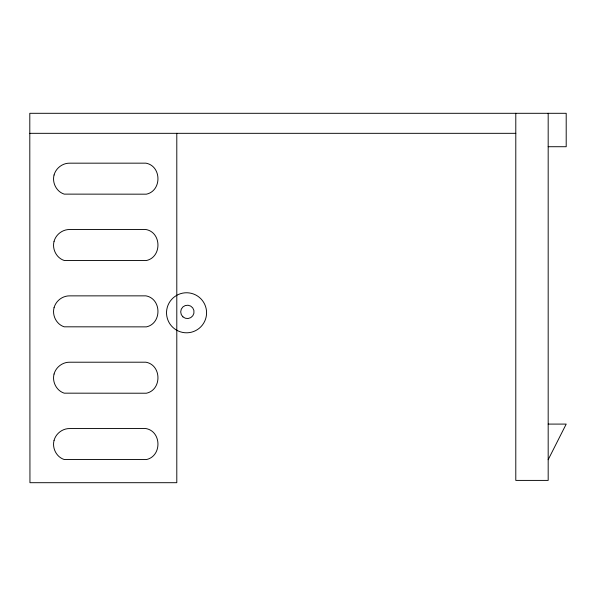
<?xml version="1.0" encoding="UTF-8"?>
<svg xmlns="http://www.w3.org/2000/svg" width="596" height="596" viewBox="0 0 596 596"><rect width="100%" height="100%" fill="white"/><g stroke="black" fill="none" stroke-linecap="round" stroke-linejoin="round"><path stroke-width="0.89" d="M548.178 459.71L566.2 424.091L548.178 424.091M548.178 146.72L566.2 146.72L566.2 113.3L29.8 113.3L29.8 133.325L515.793 133.325M29.8 133.325L29.949 482.7L176.796 482.7L176.796 133.325M548.178 113.3L548.178 480.406L515.793 480.406L515.793 113.3M54.057 174.993C51.964 182.749 56.464 191.681 64.212 194.125L146.415 194.177C162.03 190.765 161.717 166.016 145.916 163.162L69.985 163.177C62.729 162.924 55.964 168.02 54.057 174.993M54.057 241.335C51.964 249.098 56.464 258.031 64.212 260.474L146.415 260.519C162.03 257.107 161.717 232.358 145.916 229.512L69.985 229.52C62.729 229.266 55.964 234.362 54.057 241.335M54.057 307.685C51.964 315.44 56.464 324.38 64.212 326.817L146.415 326.869C162.03 323.457 161.717 298.708 145.916 295.854L69.985 295.869C62.729 295.616 55.964 300.712 54.057 307.685M54.057 374.027C51.964 381.79 56.464 390.723 64.212 393.166L146.415 393.218C162.03 389.806 161.717 365.057 145.916 362.204L69.985 362.219C62.729 361.958 55.964 367.061 54.057 374.027M54.057 440.377C51.964 448.132 56.464 457.072 64.212 459.516L146.415 459.561C162.03 456.149 161.717 431.4 145.916 428.554L69.985 428.561C62.729 428.308 55.964 433.404 54.057 440.377M182.942 316.871A6.675 6.675 0 0 0 193.916 313.22A6.675 6.675 0 0 0 185.267 305.547A6.675 6.675 0 0 0 182.942 316.871M176.543 330.124A20.026 20.026 0 0 0 206.581 312.781A20.026 20.026 0 0 0 176.543 295.437A20.026 20.026 0 0 0 176.543 330.124"/></g></svg>
